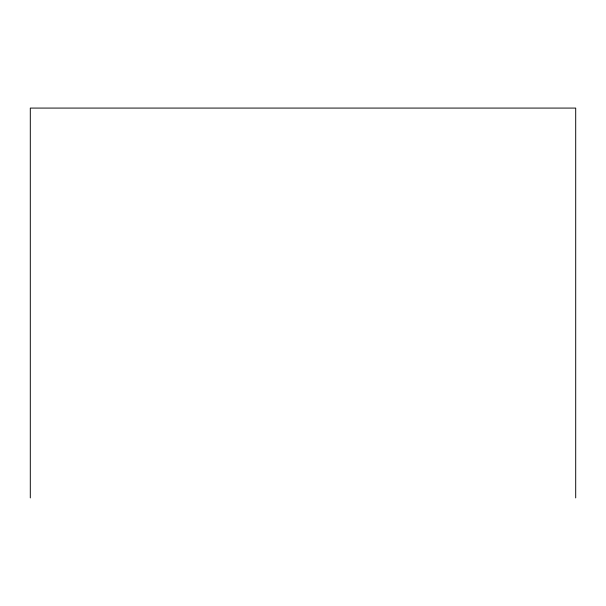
<?xml version="1.0" encoding="UTF-8"?>
<svg xmlns="http://www.w3.org/2000/svg" width="606" height="606" viewBox="0 0 606 606"><rect width="100%" height="100%" fill="white"/><g stroke="black" fill="none" stroke-linecap="round" stroke-linejoin="round"><path stroke-width="0.91" d="M575.7 497.92L575.7 108.08L30.3 108.08L30.3 497.92"/></g></svg>
